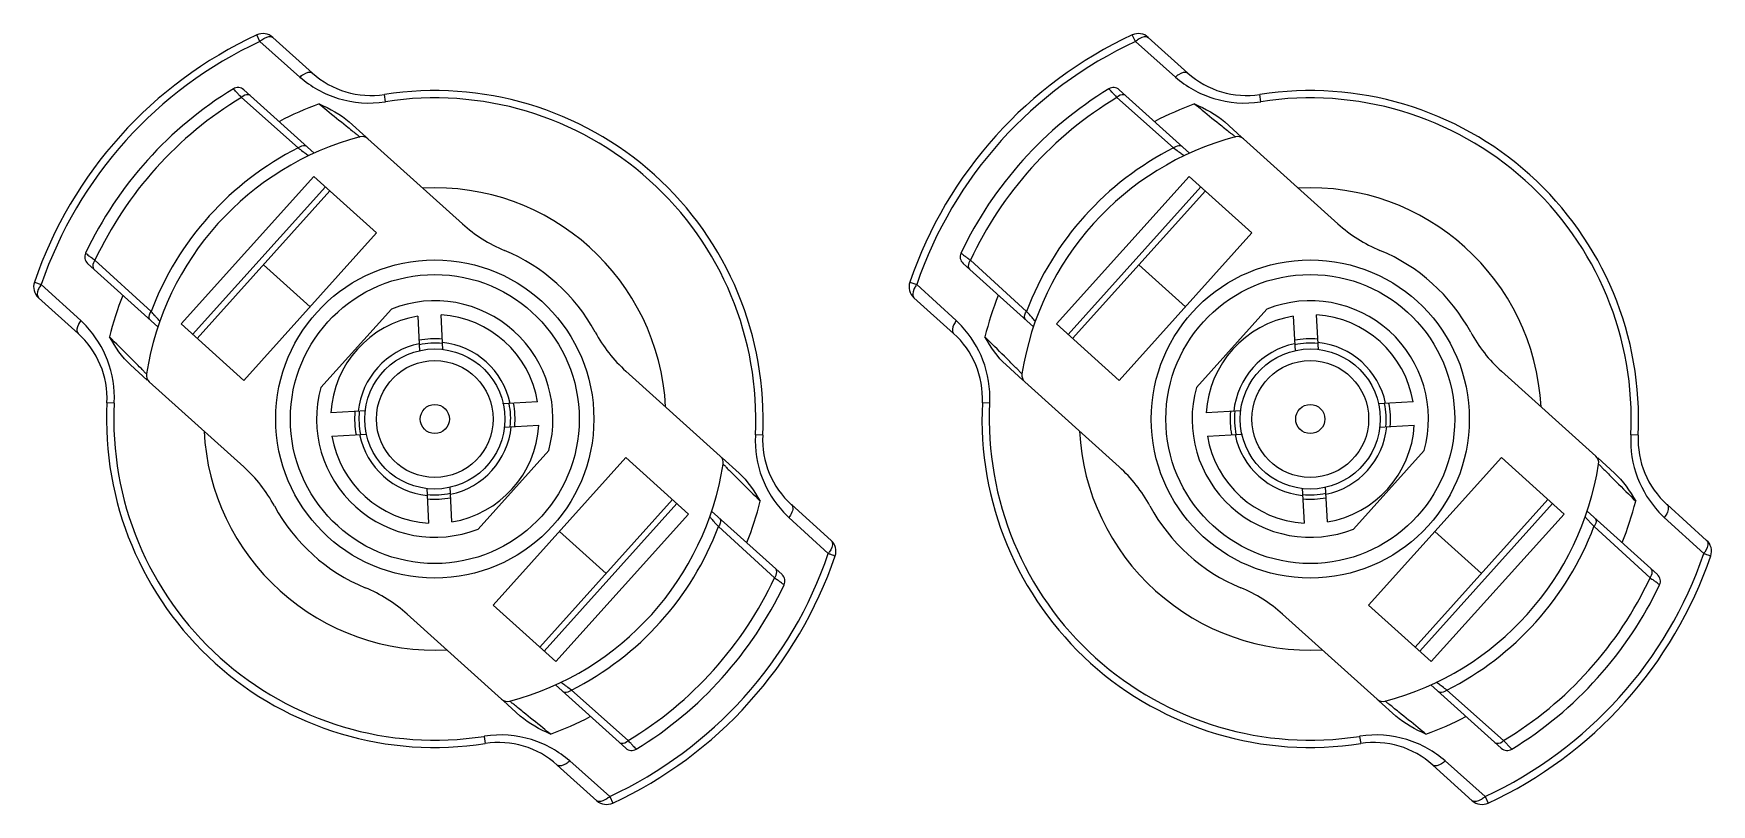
# Model space of a CAD drawing. Header units: millimetres. Extents: x 10297564 to 11610295, y -9287743 to -8409454.
# Drawn here: x 10485959 to 10487112, y -9075976 to -9075446 of the extents above; entities that cross this region are included whole.
import ezdxf

# ---------------------------------------------------------------- set-up
doc = ezdxf.new("R2010")
doc.units = ezdxf.units.MM
doc.header["$LTSCALE"] = 100
doc.layers.add('-0', color=7, linetype='Continuous')

# ---------------------------------------------------------------- blocks, each defined once
blk = doc.blocks.new('인버터 외형도')
at = {"layer": '-0', "linetype": 'Continuous'}
for p, q in [((87730.3, 54554.29), (87728.72, 54557.71)), ((87730.3, 54554.29), (87750.93, 54535.99)), ((87757.35, 54538.08), (87736.92, 54556.47)), ((88181.77, 54554.29), (88180.19, 54557.71)), ((88181.77, 54554.29), (88202.4, 54535.99)), ((88208.82, 54538.08), (88188.39, 54556.47)), ((87758.26, 54496.75), (87721.97, 54529.43)), ((88209.73, 54496.75), (88173.44, 54529.43)), ((87720.81, 54525.47), (87750.01, 54499.44)), ((87795.07, 54523.31), (87794.49, 54527.02)), ((88172.28, 54525.47), (88201.47, 54499.44)), ((88246.54, 54523.31), (88245.96, 54527.02)), ((87785.09, 54505), (87776.39, 54512.84)), ((88236.56, 54505), (88227.86, 54512.84)), ((87786.02, 54504.16), (87834.73, 54460.31)), ((88237.49, 54504.16), (88286.2, 54460.31)), ((87758.09, 54484.77), (87689.61, 54408.72)), ((87758.09, 54484.77), (87790.42, 54455.65)), ((88209.56, 54484.77), (88141.08, 54408.72)), ((88209.56, 54484.77), (88241.89, 54455.65)), ((87764.07, 54479.38), (87695.59, 54403.33)), ((87766.37, 54477.3), (87697.9, 54401.26)), ((88215.54, 54479.38), (88147.06, 54403.33)), ((88217.84, 54477.3), (88149.37, 54401.26)), ((87790.42, 54455.65), (87721.94, 54379.61)), ((88241.89, 54455.65), (88173.41, 54379.61)), ((87674.17, 54415.22), (87645.23, 54441.54)), ((88125.64, 54415.22), (88096.7, 54441.54)), ((87677.71, 54407.29), (87641.42, 54439.96)), ((87732.13, 54439.28), (87756.18, 54417.63)), ((88129.18, 54407.29), (88092.89, 54439.96)), ((88183.6, 54439.28), (88207.65, 54417.63)), ((87614, 54430.3), (87617.56, 54429.08)), ((87637.92, 54410.48), (87617.56, 54429.08)), ((88065.47, 54430.3), (88069.03, 54429.08)), ((88089.39, 54410.48), (88069.03, 54429.08)), ((87616.08, 54422.27), (87636.51, 54403.88)), ((87761.76, 54376.03), (87798.13, 54416.43)), ((88067.55, 54422.27), (88087.98, 54403.88)), ((88213.23, 54376.03), (88249.6, 54416.43)), ((87721.94, 54379.61), (87689.61, 54408.72)), ((87811.68, 54412.75), (87812.63, 54394.69)), ((87824.65, 54395.32), (87823.7, 54413.38)), ((88173.41, 54379.61), (88141.08, 54408.72)), ((88263.15, 54412.75), (88264.09, 54394.69)), ((88276.12, 54395.32), (88275.17, 54413.38)), ((87672.22, 54379.82), (87663.61, 54387.58)), ((87967.73, 54340.55), (87919.02, 54384.41)), ((88123.69, 54379.82), (88115.08, 54387.58)), ((88419.2, 54340.55), (88370.49, 54384.41)), ((87673.24, 54378.91), (87721.95, 54335.05)), ((88124.71, 54378.91), (88173.42, 54335.05)), ((87655.15, 54367.91), (87651.39, 54368.1)), ((87784.89, 54363.89), (87766.83, 54362.95)), ((87873.51, 54368.54), (87855.45, 54367.59)), ((88106.62, 54367.91), (88102.86, 54368.1)), ((88236.36, 54363.89), (88218.3, 54362.95)), ((88324.98, 54368.54), (88306.92, 54367.59)), ((87856.08, 54355.57), (87874.14, 54356.51)), ((88307.55, 54355.57), (88325.61, 54356.51)), ((87767.46, 54350.92), (87785.52, 54351.87)), ((87989.58, 54351.36), (87985.82, 54351.55)), ((88218.93, 54350.92), (88236.99, 54351.87)), ((88441.05, 54351.36), (88437.29, 54351.55)), ((87879.21, 54343.43), (87842.84, 54303.03)), ((87850.55, 54263.8), (87919.03, 54339.85)), ((87919.03, 54339.85), (87951.36, 54310.74)), ((87968.75, 54339.64), (87977.36, 54331.88)), ((88330.68, 54343.43), (88294.31, 54303.03)), ((88302.02, 54263.8), (88370.5, 54339.85)), ((88370.5, 54339.85), (88402.83, 54310.74)), ((88420.22, 54339.64), (88428.83, 54331.88)), ((87816.32, 54324.14), (87817.27, 54306.08)), ((87829.29, 54306.71), (87828.35, 54324.77)), ((88267.79, 54324.14), (88268.74, 54306.08)), ((88280.76, 54306.71), (88279.82, 54324.77)), ((87874.6, 54242.15), (87943.07, 54318.2)), ((87876.9, 54240.08), (87945.38, 54316.13)), ((87999.55, 54279.5), (87963.26, 54312.17)), ((88024.89, 54297.19), (88004.46, 54315.58)), ((88326.07, 54242.15), (88394.54, 54318.2)), ((88328.37, 54240.08), (88396.85, 54316.13)), ((88451.02, 54279.5), (88414.73, 54312.17)), ((88476.36, 54297.19), (88455.93, 54315.58)), ((87951.36, 54310.74), (87882.88, 54234.69)), ((87966.8, 54304.24), (87995.74, 54277.92)), ((88003.05, 54308.98), (88023.41, 54290.38)), ((88402.83, 54310.74), (88334.35, 54234.69)), ((88418.27, 54304.24), (88447.21, 54277.92)), ((88454.52, 54308.98), (88474.88, 54290.38)), ((87908.84, 54280.18), (87884.79, 54301.83)), ((88360.31, 54280.18), (88336.26, 54301.83)), ((87882.88, 54234.69), (87850.55, 54263.8)), ((88334.35, 54234.69), (88302.02, 54263.8)), ((87806.24, 54259.15), (87854.95, 54215.29)), ((88257.71, 54259.15), (88306.42, 54215.29)), ((87919, 54190.03), (87882.71, 54222.7)), ((87920.16, 54193.99), (87890.97, 54220.02)), ((88370.47, 54190.03), (88334.18, 54222.7)), ((88371.63, 54193.99), (88342.44, 54220.02)), ((87855.88, 54214.46), (87864.58, 54206.62)), ((88307.35, 54214.46), (88316.05, 54206.62)), ((87845.9, 54196.15), (87846.48, 54192.44)), ((88297.37, 54196.15), (88297.95, 54192.44)), ((87910.67, 54165.17), (87890.04, 54183.47)), ((88362.14, 54165.17), (88341.51, 54183.47)), ((87883.62, 54181.38), (87904.05, 54162.99)), ((88335.09, 54181.38), (88355.52, 54162.99)), ((87910.67, 54165.17), (87912.25, 54161.75)), ((88362.14, 54165.17), (88363.72, 54161.75))]:
    blk.add_line(p, q, dxfattribs=at)
for centre, radius in [((87820.49, 54359.73), 82.02), ((88271.95, 54359.73), 82.02), ((87820.49, 54359.73), 74.49), ((88271.95, 54359.73), 74.49), ((87820.49, 54359.73), 36.12), ((87820.49, 54359.73), 30.1), ((88271.95, 54359.73), 36.12), ((88271.95, 54359.73), 30.1), ((87820.49, 54359.73), 7.52), ((88271.95, 54359.73), 7.52)]:
    blk.add_circle(centre, radius, dxfattribs=at)
for centre, radius, start, end in [((87820.49, 54359.73), 218.21, 114.8676, 161.1324), ((87820.49, 54359.73), 214.45, 114.86886, 161.13137), ((87731.89, 54550.88), 7.52, 48.00002, 114.8676), ((87740.3, 54543.44), 14.76, 129.29615, 132.65506), ((88271.95, 54359.73), 218.21, 114.8676, 161.1324), ((88271.95, 54359.73), 214.45, 114.86886, 161.13137), ((88183.36, 54550.88), 7.52, 48.00002, 114.8676), ((88191.77, 54543.44), 14.76, 129.29615, 132.65506), ((87787.55, 54571.63), 45.15, 227.99998, 278.83328), ((88239.02, 54571.63), 45.15, 227.99998, 278.83328), ((87820.49, 54359.73), 199.4, 121.39845, 154.60155), ((87718.95, 54526.08), 4.51, 48, 121.39845), ((87820.49, 54359.73), 169.3, 357.16671, 98.83329), ((88271.95, 54359.73), 199.4, 121.39845, 154.60155), ((88170.42, 54526.08), 4.51, 48, 121.39845), ((88271.95, 54359.73), 169.3, 357.16671, 98.83329), ((87820.49, 54359.73), 193.41, 121.02237, 154.97763), ((87943.13, 54737.12), 306.96, 223.18114, 223.59097), ((87820.49, 54359.73), 173.06, 110.16143, 117.59726), ((87788.24, 54562.57), 39.86, 279.43841, 279.86675), ((87820.49, 54359.73), 165.54, 357.16759, 98.83305), ((88271.95, 54359.73), 193.41, 121.02237, 154.97763), ((88394.6, 54737.12), 306.96, 223.18114, 223.59097), ((88271.95, 54359.73), 173.06, 110.16143, 117.59726), ((88239.71, 54562.57), 39.86, 279.43841, 279.86675), ((88271.95, 54359.73), 165.54, 357.16759, 98.83305), ((87820.49, 54359.73), 150.49, 104.88018, 171.11982), ((87783, 54500.81), 4.51, 48, 104.88018), ((88271.95, 54359.73), 150.49, 104.88018, 171.11982), ((88234.47, 54500.81), 4.51, 48, 104.88018), ((87820.49, 54359.73), 156.48, 116.76957, 159.23012), ((87950.04, 54767.75), 334.64, 233.80746, 233.93166), ((88271.95, 54359.73), 156.48, 116.76957, 159.23012), ((88401.51, 54767.75), 334.64, 233.80746, 233.93166), ((87820.49, 54359.73), 119.18, 3, 93), ((88271.95, 54359.73), 119.18, 3, 93), ((87885.08, 54516.22), 75.24, 228, 247.57184), ((88336.55, 54516.22), 75.24, 228, 247.57184), ((87644.44, 54443.32), 4.51, 154.60155, 228), ((87459.25, 54199.96), 304.87, 52.40839, 52.82099), ((87820.49, 54359.73), 94.06, 28.42816, 67.57184), ((88095.91, 54443.32), 4.51, 154.60155, 228), ((87910.72, 54199.96), 304.87, 52.40839, 52.82099), ((88271.95, 54359.73), 94.06, 28.42816, 67.57184), ((87621.12, 54427.86), 7.52, 161.1324, 227.99998), ((87629.38, 54420.29), 14.73, 143.34326, 146.70726), ((88072.59, 54427.86), 7.52, 161.1324, 227.99998), ((88080.85, 54420.29), 14.73, 143.34326, 146.70726), ((87820.49, 54359.73), 173.06, 158.40274, 165.83857), ((87820.49, 54359.73), 60.95, 344.48364, 111.51636), ((88271.95, 54359.73), 173.06, 158.40274, 165.83857), ((88271.95, 54359.73), 60.95, 344.48364, 111.51636), ((87583.9, 54354.24), 77.98, 43.2552, 46.15519), ((87429.72, 54189.57), 332.65, 42.06884, 42.19356), ((87820.49, 54359.73), 53.75, 99.43017, 176.56979), ((87820.49, 54359.73), 53.75, 9.43018, 86.56983), ((88035.37, 54354.24), 77.98, 43.2552, 46.15519), ((87881.19, 54189.57), 332.65, 42.06884, 42.19356), ((88271.95, 54359.73), 53.75, 99.43017, 176.56979), ((88271.95, 54359.73), 53.75, 9.43018, 86.56983), ((87606.3, 54370.33), 45.15, 357.16671, 48.00001), ((87820.49, 54359.73), 39.64, 101.73415, 174.26585), ((87820.49, 54359.73), 41.38, 84.6364, 101.3636), ((87820.49, 54359.73), 39.13, 84.24614, 101.75386), ((87820.49, 54359.73), 39.64, 11.73415, 84.26585), ((87969.37, 54440.33), 75.24, 208.42816, 228), ((88057.77, 54370.33), 45.15, 357.16671, 48.00001), ((88271.95, 54359.73), 39.64, 101.73415, 174.26585), ((88271.95, 54359.73), 41.38, 84.6364, 101.3636), ((88271.95, 54359.73), 39.13, 84.24614, 101.75386), ((88271.95, 54359.73), 39.64, 11.73415, 84.26585), ((88420.84, 54440.33), 75.24, 208.42816, 228), ((87676.26, 54382.26), 4.51, 171.11982, 228), ((88127.73, 54382.26), 4.51, 171.11982, 228), ((87820.49, 54359.73), 60.95, 164.48364, 291.51636), ((88271.95, 54359.73), 60.95, 164.48364, 291.51636), ((87820.49, 54359.73), 169.3, 177.16671, 278.83329), ((87820.49, 54359.73), 165.54, 177.16759, 278.83305), ((87613.75, 54370.65), 41.49, 356.21331, 356.63414), ((87820.49, 54359.73), 39.13, 174.24614, 191.75386), ((87820.49, 54359.73), 39.13, 354.24614, 11.75386), ((87820.49, 54359.73), 41.38, 354.6364, 11.3636), ((88271.95, 54359.73), 169.3, 177.16671, 278.83329), ((88271.95, 54359.73), 165.54, 177.16759, 278.83305), ((88065.22, 54370.65), 41.49, 356.21331, 356.63414), ((88271.95, 54359.73), 39.13, 174.24614, 191.75386), ((88271.95, 54359.73), 39.13, 354.24614, 11.75386), ((88271.95, 54359.73), 41.38, 354.6364, 11.3636), ((87820.49, 54359.73), 41.38, 174.6364, 191.3636), ((87820.49, 54359.73), 39.64, 281.73415, 354.26585), ((87820.49, 54359.73), 53.75, 279.43017, 356.56979), ((88271.95, 54359.73), 41.38, 174.6364, 191.3636), ((88271.95, 54359.73), 39.64, 281.73415, 354.26585), ((88271.95, 54359.73), 53.75, 279.43017, 356.56979), ((87820.49, 54359.73), 119.18, 183, 273), ((87820.49, 54359.73), 53.75, 189.43018, 266.56983), ((87820.49, 54359.73), 39.64, 191.73415, 264.26585), ((88027.29, 54348.81), 41.56, 176.21907, 176.63928), ((88034.67, 54349.13), 45.15, 177.16671, 228.00002), ((88271.95, 54359.73), 119.18, 183, 273), ((88271.95, 54359.73), 53.75, 189.43018, 266.56983), ((88271.95, 54359.73), 39.64, 191.73415, 264.26585), ((88478.76, 54348.81), 41.56, 176.21907, 176.63928), ((88486.14, 54349.13), 45.15, 177.16671, 228.00002), ((87964.71, 54337.2), 4.51, 351.11982, 48), ((88416.18, 54337.2), 4.51, 351.11982, 48), ((87671.6, 54279.13), 75.24, 28.42816, 48), ((87820.49, 54359.73), 150.49, 284.88018, 351.11982), ((88123.07, 54279.13), 75.24, 28.42816, 48), ((88271.95, 54359.73), 150.49, 284.88018, 351.11982), ((87820.49, 54359.73), 39.13, 264.24614, 281.75386), ((88271.95, 54359.73), 39.13, 264.24614, 281.75386), ((87820.49, 54359.73), 94.06, 208.42816, 247.57184), ((87820.49, 54359.73), 41.38, 264.6364, 281.3636), ((87820.49, 54359.73), 173.06, 338.40274, 345.83857), ((88057.07, 54365.22), 77.97, 223.25525, 226.15551), ((88271.95, 54359.73), 94.06, 208.42816, 247.57184), ((88271.95, 54359.73), 41.38, 264.6364, 281.3636), ((88271.95, 54359.73), 173.06, 338.40274, 345.83857), ((88508.53, 54365.22), 77.97, 223.25525, 226.15551), ((87820.49, 54359.73), 156.48, 296.76957, 339.23012), ((88211.25, 54529.89), 332.65, 222.06884, 222.19356), ((88271.95, 54359.73), 156.48, 296.76957, 339.23012), ((88662.72, 54529.89), 332.65, 222.06884, 222.19356), ((88019.85, 54291.6), 7.52, 341.1324, 47.99998), ((88471.32, 54291.6), 7.52, 341.1324, 47.99998), ((87820.49, 54359.73), 214.45, 294.86846, 341.13116), ((87820.49, 54359.73), 218.21, 294.8676, 341.1324), ((88011.85, 54298.97), 14.41, 323.32345, 326.80304), ((88271.95, 54359.73), 214.45, 294.86846, 341.13116), ((88271.95, 54359.73), 218.21, 294.8676, 341.1324), ((88463.32, 54298.97), 14.41, 323.32345, 326.80304), ((87820.49, 54359.73), 193.41, 301.02237, 334.97763), ((88181.72, 54519.5), 304.87, 232.40839, 232.82099), ((87996.53, 54276.14), 4.51, 334.60155, 48), ((88271.95, 54359.73), 193.41, 301.02237, 334.97763), ((88633.19, 54519.5), 304.87, 232.40839, 232.82099), ((88448, 54276.14), 4.51, 334.60155, 48), ((87755.89, 54203.23), 75.24, 48, 67.57184), ((87820.49, 54359.73), 199.4, 301.39845, 334.60155), ((88207.36, 54203.23), 75.24, 48, 67.57184), ((88271.95, 54359.73), 199.4, 301.39845, 334.60155), ((87690.93, 53951.71), 334.64, 53.80746, 53.93166), ((88142.4, 53951.71), 334.64, 53.80746, 53.93166), ((87857.97, 54218.65), 4.51, 228, 284.88018), ((88309.44, 54218.65), 4.51, 228, 284.88018), ((87820.49, 54359.73), 173.06, 290.16143, 297.59726), ((88271.95, 54359.73), 173.06, 290.16143, 297.59726), ((87852.74, 54156.82), 39.93, 99.4331, 99.86081), ((87853.42, 54147.83), 45.15, 47.99998, 98.83328), ((87697.84, 53982.34), 306.96, 43.18114, 43.59097), ((88304.21, 54156.82), 39.93, 99.4331, 99.86081), ((88304.89, 54147.83), 45.15, 47.99998, 98.83328), ((88149.31, 53982.34), 306.96, 43.18114, 43.59097), ((87922.02, 54193.38), 4.51, 228, 301.39845), ((88373.49, 54193.38), 4.51, 228, 301.39845), ((87900.66, 54176.03), 14.77, 309.29306, 312.64696), ((88352.13, 54176.03), 14.77, 309.29306, 312.64696), ((87909.08, 54168.58), 7.52, 228.00002, 294.8676), ((88360.55, 54168.58), 7.52, 228.00002, 294.8676)]:
    blk.add_arc(centre, radius, start, end, dxfattribs=at)
for points, knots in [([(87730.95, 54554.86), (87731.51, 54555.32), (87733.11, 54556.49), (87735.88, 54557.41), (87736.92, 54556.47)], [0, 0, 0, 0, 0.338702, 1, 1, 1, 1]), ([(88182.42, 54554.86), (88182.98, 54555.32), (88184.58, 54556.49), (88187.35, 54557.41), (88188.39, 54556.47)], [0, 0, 0, 0, 0.338702, 1, 1, 1, 1]), ([(87750.93, 54535.99), (87751.5, 54536.51), (87753.18, 54537.85), (87756.2, 54539.12), (87757.35, 54538.08)], [0, 0, 0, 0, 0.332084, 1, 1, 1, 1]), ([(88202.4, 54535.99), (88202.97, 54536.51), (88204.65, 54537.85), (88207.67, 54539.12), (88208.82, 54538.08)], [0, 0, 0, 0, 0.332084, 1, 1, 1, 1]), ([(87719.3, 54527.07), (87718.92, 54527.47), (87718.25, 54528.14), (87717.42, 54529.17), (87716.88, 54529.47), (87716.67, 54529.97), (87716.6, 54529.93)], [0, 0, 0, 0, 0.424919, 0.740108, 0.93407, 1, 1, 1, 1]), ([(87750.93, 54535.99), (87753.78, 54533.6), (87759.92, 54529.05), (87774.42, 54522.99), (87786.83, 54521.93), (87794.77, 54523.26)], [0, 0, 0, 0, 0.238069, 0.484653, 1, 1, 1, 1]), ([(88170.77, 54527.07), (88170.39, 54527.47), (88169.72, 54528.14), (88168.89, 54529.17), (88168.35, 54529.47), (88168.14, 54529.97), (88168.07, 54529.93)], [0, 0, 0, 0, 0.424919, 0.740108, 0.93407, 1, 1, 1, 1]), ([(88202.4, 54535.99), (88205.25, 54533.6), (88211.39, 54529.05), (88225.89, 54522.99), (88238.29, 54521.93), (88246.24, 54523.26)], [0, 0, 0, 0, 0.238069, 0.484653, 1, 1, 1, 1]), ([(87725.23, 54526.5), (87725, 54526.71), (87723.44, 54527.36), (87721.76, 54526.33), (87720.81, 54525.47)], [0, 0, 0, 0, 0.196664, 1, 1, 1, 1]), ([(87760.84, 54522.19), (87762.15, 54521.13), (87766.81, 54517.32), (87771.47, 54513.51), (87774.84, 54510.79)], [0, 0, 0, 0, 0.281113, 1, 1, 1, 1]), ([(88176.7, 54526.5), (88176.47, 54526.71), (88174.91, 54527.36), (88173.23, 54526.33), (88172.28, 54525.47)], [0, 0, 0, 0, 0.196664, 1, 1, 1, 1]), ([(88212.31, 54522.19), (88213.62, 54521.13), (88218.28, 54517.32), (88222.94, 54513.51), (88226.31, 54510.79)], [0, 0, 0, 0, 0.281113, 1, 1, 1, 1]), ([(87774.84, 54510.79), (87775.81, 54510.01), (87777.53, 54508.7), (87779.67, 54506.75), (87781.1, 54506.04), (87781.64, 54505.12), (87781.84, 54505.17)], [0, 0, 0, 0, 0.416449, 0.733013, 0.931329, 1, 1, 1, 1]), ([(88226.31, 54510.79), (88227.28, 54510.01), (88229, 54508.7), (88231.14, 54506.75), (88232.57, 54506.04), (88233.11, 54505.12), (88233.31, 54505.17)], [0, 0, 0, 0, 0.416449, 0.733013, 0.931329, 1, 1, 1, 1]), ([(87750, 54499.44), (87750.36, 54499.75), (87751.51, 54500.6), (87753.48, 54501.06), (87754.25, 54500.37)], [0, 0, 0, 0, 0.312788, 1, 1, 1, 1]), ([(87753.02, 54497.26), (87753.63, 54496.82), (87754.4, 54496.11), (87755.25, 54495.76), (87755.45, 54495.44), (87755.52, 54495.47)], [0, 0, 0, 0, 0.736988, 0.932727, 1, 1, 1, 1]), ([(88201.47, 54499.44), (88201.83, 54499.75), (88202.98, 54500.6), (88204.95, 54501.06), (88205.72, 54500.37)], [0, 0, 0, 0, 0.312788, 1, 1, 1, 1]), ([(88204.49, 54497.26), (88205.1, 54496.82), (88205.87, 54496.11), (88206.72, 54495.76), (88206.92, 54495.44), (88206.99, 54495.47)], [0, 0, 0, 0, 0.736988, 0.932727, 1, 1, 1, 1]), ([(87640.36, 54445.25), (87640.32, 54445.18), (87640.84, 54445.02), (87641.21, 54444.52), (87642.31, 54443.8), (87643.04, 54443.21), (87643.49, 54442.87)], [0, 0, 0, 0, 0.065935, 0.259896, 0.575085, 1, 1, 1, 1]), ([(87645.23, 54441.54), (87644.94, 54441.13), (87644.14, 54439.86), (87643.88, 54437.75), (87644.67, 54437.03)], [0, 0, 0, 0, 0.318855, 1, 1, 1, 1]), ([(88091.83, 54445.25), (88091.79, 54445.18), (88092.31, 54445.02), (88092.68, 54444.52), (88093.78, 54443.8), (88094.51, 54443.21), (88094.96, 54442.87)], [0, 0, 0, 0, 0.065935, 0.259896, 0.575085, 1, 1, 1, 1]), ([(88096.7, 54441.54), (88096.41, 54441.13), (88095.61, 54439.86), (88095.35, 54437.75), (88096.14, 54437.03)], [0, 0, 0, 0, 0.318855, 1, 1, 1, 1]), ([(87617.07, 54428.37), (87616.67, 54427.77), (87615.67, 54426.05), (87615.04, 54423.21), (87616.09, 54422.27)], [0, 0, 0, 0, 0.338669, 1, 1, 1, 1]), ([(88068.54, 54428.37), (88068.14, 54427.77), (88067.14, 54426.05), (88066.51, 54423.21), (88067.56, 54422.27)], [0, 0, 0, 0, 0.338669, 1, 1, 1, 1]), ([(87637.92, 54410.48), (87637.47, 54409.86), (87636.3, 54408.05), (87635.36, 54404.91), (87636.51, 54403.88)], [0, 0, 0, 0, 0.332083, 1, 1, 1, 1]), ([(87655.17, 54368.21), (87655.6, 54375.57), (87653.2, 54390.16), (87645.44, 54402.62), (87640.69, 54407.68)], [0, 0, 0, 0, 0.515411, 1, 1, 1, 1]), ([(87673.69, 54410.9), (87673.47, 54411.1), (87672.71, 54412.51), (87673.47, 54414.21), (87674.17, 54415.22)], [0, 0, 0, 0, 0.191653, 1, 1, 1, 1]), ([(87678.69, 54410.15), (87678.72, 54410.22), (87678.38, 54410.39), (87677.94, 54411.2), (87677.16, 54411.89), (87676.66, 54412.45)], [0, 0, 0, 0, 0.067289, 0.263023, 1, 1, 1, 1]), ([(88089.39, 54410.48), (88088.94, 54409.86), (88087.77, 54408.05), (88086.83, 54404.91), (88087.98, 54403.88)], [0, 0, 0, 0, 0.332083, 1, 1, 1, 1]), ([(88106.64, 54368.21), (88107.07, 54375.57), (88104.67, 54390.16), (88096.9, 54402.62), (88092.16, 54407.68)], [0, 0, 0, 0, 0.515411, 1, 1, 1, 1]), ([(88125.16, 54410.9), (88124.94, 54411.1), (88124.18, 54412.51), (88124.94, 54414.21), (88125.64, 54415.22)], [0, 0, 0, 0, 0.191653, 1, 1, 1, 1]), ([(88130.16, 54410.15), (88130.19, 54410.22), (88129.85, 54410.39), (88129.41, 54411.2), (88128.63, 54411.89), (88128.13, 54412.45)], [0, 0, 0, 0, 0.067289, 0.263023, 1, 1, 1, 1]), ([(87665.48, 54389.33), (87664.57, 54390.25), (87660.33, 54394.52), (87656.01, 54398.72), (87652.68, 54402.07)], [0, 0, 0, 0, 0.214659, 1, 1, 1, 1]), ([(88116.95, 54389.33), (88116.04, 54390.25), (88111.8, 54394.52), (88107.48, 54398.72), (88104.15, 54402.07)], [0, 0, 0, 0, 0.214659, 1, 1, 1, 1]), ([(87671.8, 54382.96), (87671.83, 54383.16), (87670.86, 54383.61), (87670.01, 54384.95), (87667.84, 54386.88), (87666.36, 54388.45), (87665.48, 54389.33)], [0, 0, 0, 0, 0.068681, 0.266975, 0.583551, 1, 1, 1, 1]), ([(88123.27, 54382.96), (88123.3, 54383.16), (88122.33, 54383.61), (88121.47, 54384.95), (88119.31, 54386.88), (88117.83, 54388.45), (88116.95, 54389.33)], [0, 0, 0, 0, 0.068681, 0.266975, 0.583551, 1, 1, 1, 1]), ([(87985.8, 54351.25), (87985.37, 54343.89), (87987.77, 54329.3), (87995.54, 54316.84), (88000.28, 54311.78)], [0, 0, 0, 0, 0.515411, 1, 1, 1, 1]), ([(88437.27, 54351.25), (88436.84, 54343.89), (88439.24, 54329.3), (88447, 54316.84), (88451.75, 54311.78)], [0, 0, 0, 0, 0.515411, 1, 1, 1, 1]), ([(87969.17, 54336.5), (87969.14, 54336.3), (87970.11, 54335.85), (87970.97, 54334.51), (87973.13, 54332.58), (87974.61, 54331.01), (87975.49, 54330.13)], [0, 0, 0, 0, 0.068681, 0.266975, 0.583551, 1, 1, 1, 1]), ([(87975.49, 54330.13), (87976.4, 54329.21), (87980.64, 54324.94), (87984.96, 54320.74), (87988.29, 54317.39)], [0, 0, 0, 0, 0.214659, 1, 1, 1, 1]), ([(88420.64, 54336.5), (88420.61, 54336.3), (88421.58, 54335.85), (88422.43, 54334.51), (88424.6, 54332.58), (88426.08, 54331.01), (88426.96, 54330.13)], [0, 0, 0, 0, 0.068681, 0.266975, 0.583551, 1, 1, 1, 1]), ([(88426.96, 54330.13), (88427.87, 54329.21), (88432.11, 54324.94), (88436.43, 54320.74), (88439.76, 54317.39)], [0, 0, 0, 0, 0.214659, 1, 1, 1, 1]), ([(88004.46, 54315.58), (88004.75, 54315.32), (88005.77, 54313), (88004.21, 54310.57), (88003.05, 54308.98)], [0, 0, 0, 0, 0.166451, 1, 1, 1, 1]), ([(88455.93, 54315.58), (88456.22, 54315.32), (88457.24, 54313), (88455.68, 54310.57), (88454.52, 54308.98)], [0, 0, 0, 0, 0.166451, 1, 1, 1, 1]), ([(87962.28, 54309.3), (87962.25, 54309.24), (87962.59, 54309.07), (87963.03, 54308.26), (87963.81, 54307.57), (87964.31, 54307.01)], [0, 0, 0, 0, 0.067289, 0.263023, 1, 1, 1, 1]), ([(87967.28, 54308.56), (87967.5, 54308.36), (87968.26, 54306.95), (87967.5, 54305.25), (87966.8, 54304.24)], [0, 0, 0, 0, 0.191653, 1, 1, 1, 1]), ([(88413.75, 54309.3), (88413.72, 54309.24), (88414.06, 54309.07), (88414.5, 54308.26), (88415.28, 54307.57), (88415.78, 54307.01)], [0, 0, 0, 0, 0.067289, 0.263023, 1, 1, 1, 1]), ([(88418.75, 54308.56), (88418.97, 54308.36), (88419.73, 54306.95), (88418.97, 54305.25), (88418.27, 54304.24)], [0, 0, 0, 0, 0.191653, 1, 1, 1, 1]), ([(88024.89, 54297.19), (88025.17, 54296.93), (88026.16, 54294.85), (88024.88, 54292.57), (88023.91, 54291.08)], [0, 0, 0, 0, 0.177307, 1, 1, 1, 1]), ([(88476.36, 54297.19), (88476.64, 54296.93), (88477.63, 54294.85), (88476.35, 54292.57), (88475.38, 54291.08)], [0, 0, 0, 0, 0.177307, 1, 1, 1, 1]), ([(88023.41, 54290.38), (88023.92, 54290.3), (88024.73, 54289.9), (88025.92, 54289.45), (88026.5, 54289.45), (88026.94, 54289.08), (88026.97, 54289.16)], [0, 0, 0, 0, 0.41407, 0.731866, 0.931777, 1, 1, 1, 1]), ([(88474.88, 54290.38), (88475.39, 54290.3), (88476.2, 54289.9), (88477.39, 54289.45), (88477.97, 54289.45), (88478.41, 54289.08), (88478.44, 54289.16)], [0, 0, 0, 0, 0.41407, 0.731866, 0.931777, 1, 1, 1, 1]), ([(87995.74, 54277.92), (87996.03, 54278.33), (87996.83, 54279.6), (87997.09, 54281.71), (87996.3, 54282.43)], [0, 0, 0, 0, 0.318855, 1, 1, 1, 1]), ([(88447.21, 54277.92), (88447.5, 54278.33), (88448.3, 54279.6), (88448.56, 54281.71), (88447.77, 54282.43)], [0, 0, 0, 0, 0.318855, 1, 1, 1, 1]), ([(88000.61, 54274.21), (88000.65, 54274.28), (88000.13, 54274.44), (87999.77, 54274.94), (87998.66, 54275.66), (87997.93, 54276.25), (87997.48, 54276.59)], [0, 0, 0, 0, 0.065935, 0.259896, 0.575085, 1, 1, 1, 1]), ([(88452.08, 54274.21), (88452.12, 54274.28), (88451.6, 54274.44), (88451.23, 54274.94), (88450.13, 54275.66), (88449.4, 54276.25), (88448.95, 54276.59)], [0, 0, 0, 0, 0.065935, 0.259896, 0.575085, 1, 1, 1, 1]), ([(87887.95, 54222.2), (87887.34, 54222.64), (87886.57, 54223.34), (87885.72, 54223.7), (87885.52, 54224.02), (87885.46, 54223.99)], [0, 0, 0, 0, 0.736988, 0.932727, 1, 1, 1, 1]), ([(87890.97, 54220.02), (87890.61, 54219.71), (87889.46, 54218.86), (87887.49, 54218.4), (87886.72, 54219.09)], [0, 0, 0, 0, 0.312788, 1, 1, 1, 1]), ([(88339.42, 54222.2), (88338.81, 54222.64), (88338.04, 54223.34), (88337.19, 54223.7), (88336.99, 54224.02), (88336.92, 54223.99)], [0, 0, 0, 0, 0.736988, 0.932727, 1, 1, 1, 1]), ([(88342.44, 54220.02), (88342.08, 54219.71), (88340.93, 54218.86), (88338.96, 54218.4), (88338.19, 54219.09)], [0, 0, 0, 0, 0.312788, 1, 1, 1, 1]), ([(87866.13, 54208.67), (87865.16, 54209.45), (87863.44, 54210.76), (87861.3, 54212.71), (87859.87, 54213.42), (87859.33, 54214.34), (87859.13, 54214.29)], [0, 0, 0, 0, 0.416449, 0.733013, 0.931329, 1, 1, 1, 1]), ([(87880.13, 54197.27), (87878.82, 54198.33), (87874.16, 54202.14), (87869.5, 54205.95), (87866.13, 54208.67)], [0, 0, 0, 0, 0.281113, 1, 1, 1, 1]), ([(88317.6, 54208.67), (88316.63, 54209.45), (88314.91, 54210.76), (88312.77, 54212.71), (88311.34, 54213.42), (88310.8, 54214.34), (88310.6, 54214.29)], [0, 0, 0, 0, 0.416449, 0.733013, 0.931329, 1, 1, 1, 1]), ([(88331.6, 54197.27), (88330.29, 54198.33), (88325.63, 54202.14), (88320.97, 54205.95), (88317.6, 54208.67)], [0, 0, 0, 0, 0.281113, 1, 1, 1, 1]), ([(87890.04, 54183.47), (87887.19, 54185.86), (87881.05, 54190.41), (87866.55, 54196.47), (87854.15, 54197.52), (87846.2, 54196.2)], [0, 0, 0, 0, 0.238069, 0.484653, 1, 1, 1, 1]), ([(87915.74, 54192.96), (87915.97, 54192.75), (87917.53, 54192.1), (87919.21, 54193.13), (87920.16, 54193.99)], [0, 0, 0, 0, 0.196664, 1, 1, 1, 1]), ([(87921.67, 54192.39), (87922.05, 54191.98), (87922.72, 54191.32), (87923.55, 54190.29), (87924.09, 54189.99), (87924.3, 54189.48), (87924.37, 54189.53)], [0, 0, 0, 0, 0.424919, 0.740108, 0.93407, 1, 1, 1, 1]), ([(88341.51, 54183.47), (88338.66, 54185.86), (88332.52, 54190.41), (88318.02, 54196.47), (88305.62, 54197.52), (88297.67, 54196.2)], [0, 0, 0, 0, 0.238069, 0.484653, 1, 1, 1, 1]), ([(88367.21, 54192.96), (88367.44, 54192.75), (88369, 54192.1), (88370.68, 54193.13), (88371.63, 54193.99)], [0, 0, 0, 0, 0.196664, 1, 1, 1, 1]), ([(88373.14, 54192.39), (88373.52, 54191.98), (88374.19, 54191.32), (88375.02, 54190.29), (88375.56, 54189.99), (88375.77, 54189.48), (88375.84, 54189.53)], [0, 0, 0, 0, 0.424919, 0.740108, 0.93407, 1, 1, 1, 1]), ([(87890.04, 54183.47), (87889.47, 54182.95), (87887.79, 54181.61), (87884.77, 54180.34), (87883.62, 54181.38)], [0, 0, 0, 0, 0.332084, 1, 1, 1, 1]), ([(88341.51, 54183.47), (88340.94, 54182.95), (88339.26, 54181.61), (88336.24, 54180.34), (88335.09, 54181.38)], [0, 0, 0, 0, 0.332084, 1, 1, 1, 1]), ([(87910.02, 54164.6), (87909.46, 54164.14), (87907.86, 54162.97), (87905.09, 54162.05), (87904.05, 54162.99)], [0, 0, 0, 0, 0.338712, 1, 1, 1, 1]), ([(88361.49, 54164.6), (88360.93, 54164.14), (88359.33, 54162.97), (88356.56, 54162.05), (88355.52, 54162.99)], [0, 0, 0, 0, 0.338712, 1, 1, 1, 1])]:
    blk.add_open_spline(points, degree=3, knots=knots, dxfattribs=at)
for points in [[(87760.84, 54522.19), (87766.32, 54519.64), (87771.89, 54516.88), (87776.39, 54512.84)], [(88212.31, 54522.19), (88217.79, 54519.64), (88223.36, 54516.88), (88227.86, 54512.84)], [(87750, 54499.44), (87750.82, 54498.87), (87751.63, 54498.28), (87752.44, 54497.69)], [(88201.47, 54499.44), (88202.29, 54498.87), (88203.1, 54498.28), (88203.91, 54497.69)], [(87676.17, 54412.99), (87675.5, 54413.73), (87674.83, 54414.47), (87674.17, 54415.22)], [(88127.64, 54412.99), (88126.97, 54413.73), (88126.3, 54414.47), (88125.64, 54415.22)], [(87663.61, 54387.58), (87659.12, 54391.63), (87655.79, 54396.88), (87652.68, 54402.07)], [(88115.08, 54387.58), (88110.59, 54391.63), (88107.26, 54396.88), (88104.15, 54402.07)], [(87977.36, 54331.88), (87981.85, 54327.83), (87985.18, 54322.58), (87988.29, 54317.39)], [(88428.83, 54331.88), (88433.32, 54327.83), (88436.65, 54322.58), (88439.76, 54317.39)], [(87964.8, 54306.47), (87965.47, 54305.73), (87966.14, 54304.99), (87966.8, 54304.24)], [(88416.27, 54306.47), (88416.94, 54305.73), (88417.61, 54304.99), (88418.27, 54304.24)], [(87890.97, 54220.02), (87890.15, 54220.59), (87889.34, 54221.18), (87888.54, 54221.77)], [(88342.44, 54220.02), (88341.62, 54220.59), (88340.81, 54221.18), (88340, 54221.77)], [(87880.13, 54197.27), (87874.65, 54199.82), (87869.08, 54202.58), (87864.58, 54206.62)], [(88331.6, 54197.27), (88326.12, 54199.82), (88320.55, 54202.58), (88316.05, 54206.62)]]:
    blk.add_open_spline(points, degree=3, dxfattribs=at)

msp = doc.modelspace()

# ---------------------------------------------------------------- block references
at = {"xscale": 1.333333333333333, "yscale": 1.333333333333333, "zscale": 1.333333333333333}
msp.add_blockref('인버터 외형도', (10369140.6, -9148191), dxfattribs=at)

doc.saveas('drawing.dxf')
